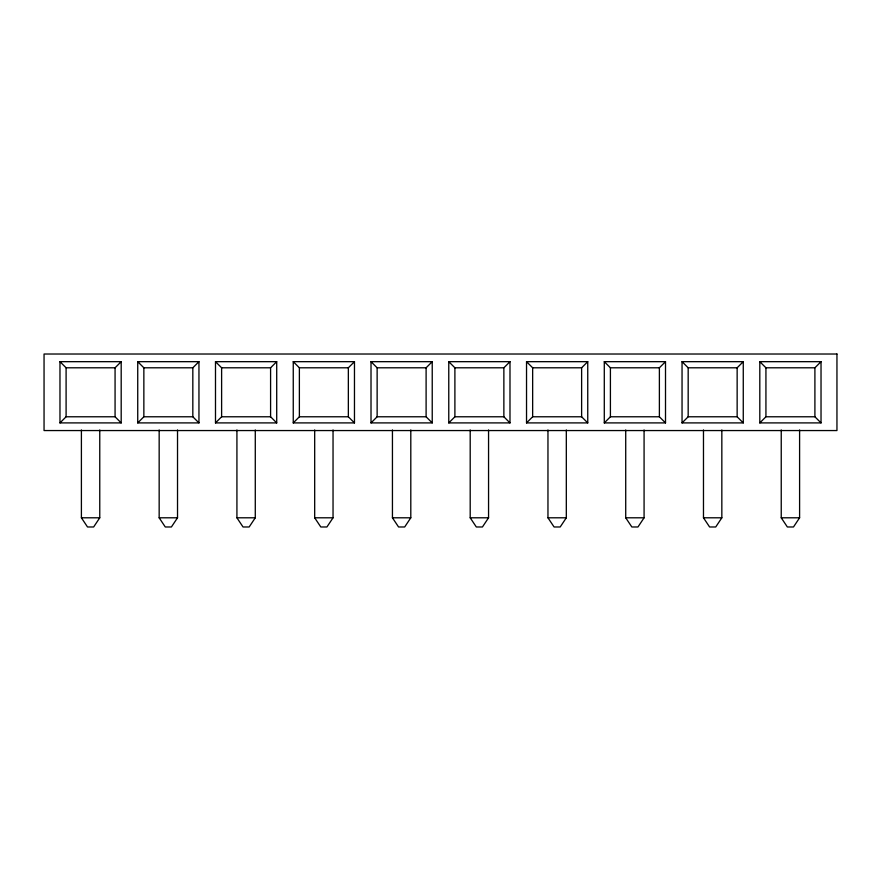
<?xml version="1.0" encoding="UTF-8"?>
<svg xmlns="http://www.w3.org/2000/svg" width="881" height="881" viewBox="0 0 881 881"><rect width="100%" height="100%" fill="white"/><g stroke="black" fill="none" stroke-linecap="round" stroke-linejoin="round"><path stroke-width="1.32" d="M99.762 429.972L99.762 517.797L93.639 526.981L87.516 526.981L81.404 517.797L81.404 429.972M177.522 429.972L177.522 517.797L171.399 526.981L165.276 526.981L159.164 517.797L159.164 429.972M255.281 429.972L255.281 517.797L249.158 526.981L243.035 526.981L236.923 517.797L236.923 429.972M333.04 429.972L333.04 517.797L326.917 526.981L320.805 526.981L314.682 517.797L314.682 429.972M410.799 429.972L410.799 517.797L404.676 526.981L398.564 526.981L392.441 517.797L392.441 429.972M488.559 429.972L488.559 517.797L482.436 526.981L476.324 526.981L470.201 517.797L470.201 429.972M566.318 429.972L566.318 517.797L560.195 526.981L554.083 526.981L547.96 517.797L547.96 429.972M644.077 429.972L644.077 517.797L637.965 526.981L631.842 526.981L625.719 517.797L625.719 429.972M721.836 429.972L721.836 517.797L715.724 526.981L709.601 526.981L703.478 517.797L703.478 429.972M799.596 429.972L799.596 517.797L793.484 526.981L787.361 526.981L781.238 517.797L781.238 429.972M59.974 422.902L66.097 416.779L115.07 416.779L121.193 422.902L121.193 361.673L59.974 361.673L59.974 422.902L121.193 422.902M59.974 361.673L66.097 367.795L115.07 367.795L121.193 361.673M137.733 422.902L143.856 416.779L192.829 416.779L198.952 422.902L137.733 422.902L137.733 361.673L198.952 361.673L198.952 422.902M137.733 361.673L143.856 367.795L192.829 367.795L198.952 361.673M215.493 422.902L221.616 416.779L221.616 367.795L215.493 361.673L276.711 361.673L276.711 422.902L215.493 422.902L215.493 361.673M276.711 422.902L270.588 416.779L270.588 367.795L276.711 361.673M293.252 422.902L299.375 416.779L299.375 367.795L293.252 361.673L354.47 361.673L354.47 422.902L293.252 422.902L293.252 361.673M299.375 367.795L348.347 367.795L354.47 361.673M371.011 422.902L377.134 416.779L426.107 416.779L432.23 422.902L371.011 422.902L371.011 361.673L432.23 361.673L432.23 422.902M426.107 416.779L426.107 367.795L432.23 361.673M448.77 422.902L454.893 416.779L454.893 367.795L448.77 361.673L509.989 361.673L509.989 422.902L448.77 422.902L448.77 361.673M509.989 422.902L503.866 416.779L503.866 367.795L509.989 361.673M526.53 422.902L532.653 416.779L581.625 416.779L587.748 422.902L526.53 422.902L526.53 361.673L587.748 361.673L587.748 422.902M581.625 416.779L581.625 367.795L587.748 361.673M604.289 422.902L610.412 416.779L659.384 416.779L665.507 422.902L604.289 422.902L604.289 361.673L665.507 361.673L665.507 422.902M604.289 361.673L610.412 367.795L659.384 367.795L665.507 361.673M682.048 422.902L688.171 416.779L737.144 416.779L743.267 422.902L682.048 422.902L682.048 361.673L743.267 361.673L743.267 422.902M737.144 416.779L737.144 367.795L743.267 361.673M759.807 422.902L765.93 416.779L814.903 416.779L821.026 422.902L759.807 422.902L759.807 361.673L821.026 361.673L821.026 422.902M814.903 416.779L814.903 367.795L821.026 361.673M221.616 367.795L270.588 367.795M371.011 361.673L377.134 367.795L426.107 367.795M454.893 367.795L503.866 367.795M526.53 361.673L532.653 367.795L581.625 367.795M682.048 361.673L688.171 367.795L737.144 367.795M759.807 361.673L765.93 367.795L814.903 367.795M221.616 416.779L270.588 416.779M299.375 416.779L348.347 416.779L354.47 422.902M454.893 416.779L503.866 416.779M81.404 517.797L99.762 517.797M159.164 517.797L177.522 517.797M236.923 517.797L255.281 517.797M314.682 517.797L333.04 517.797M392.441 517.797L410.799 517.797M470.201 517.797L488.559 517.797M547.96 517.797L566.318 517.797M625.719 517.797L644.077 517.797M703.478 517.797L721.836 517.797M781.238 517.797L799.596 517.797M765.93 367.795L765.93 416.779M688.171 367.795L688.171 416.779M659.384 367.795L659.384 416.779M610.412 367.795L610.412 416.779M532.653 367.795L532.653 416.779M377.134 367.795L377.134 416.779M348.347 367.795L348.347 416.779M192.829 367.795L192.829 416.779M143.856 367.795L143.856 416.779M115.07 367.795L115.07 416.779M66.097 367.795L66.097 416.779M836.95 354.019L44.05 354.019L44.05 430.556L836.95 430.556L836.95 354.019"/></g></svg>
